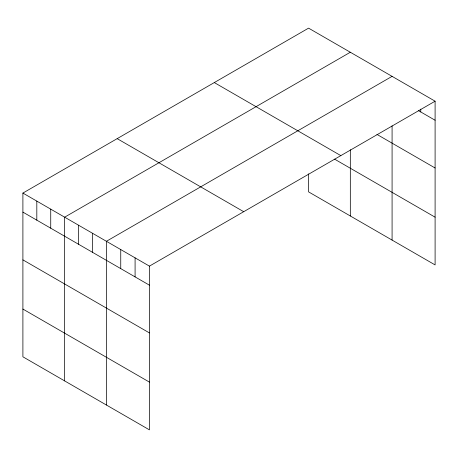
<?xml version="1.0" encoding="UTF-8"?>
<svg xmlns="http://www.w3.org/2000/svg" width="458" height="458" viewBox="0 0 458 458"><rect width="100%" height="100%" fill="white"/><g stroke="black" fill="none" stroke-linecap="round" stroke-linejoin="round"><path stroke-width="0.69" d="M22.9 193.076L149.428 266.127L149.428 429.856L22.9 356.805L22.9 193.076L308.572 28.144L435.1 101.195L435.1 264.924L308.572 191.873L308.572 173.885M350.324 52.252L64.652 217.184L64.652 380.913M392.082 76.354L106.411 241.286L106.411 405.021M149.428 266.127L435.1 101.195M418.372 110.584L435.1 120.242M376.951 134.417L435.1 167.989M214.298 82.572L340.826 155.623M334.592 159.155L435.1 217.178M117.174 138.648L243.702 211.699M22.9 212.123L149.428 285.174M22.9 259.869L149.428 332.92M22.9 309.064L149.428 382.109M420.759 109.141L420.759 111.964M392.082 125.853L392.082 240.089M350.324 149.703L350.324 215.981M135.087 257.848L135.087 276.895M120.746 249.564L120.746 268.617M92.493 233.254L92.493 252.301M78.57 225.216L78.57 244.269M50.735 209.146L50.735 228.199M36.817 201.108L36.817 220.161"/></g></svg>
